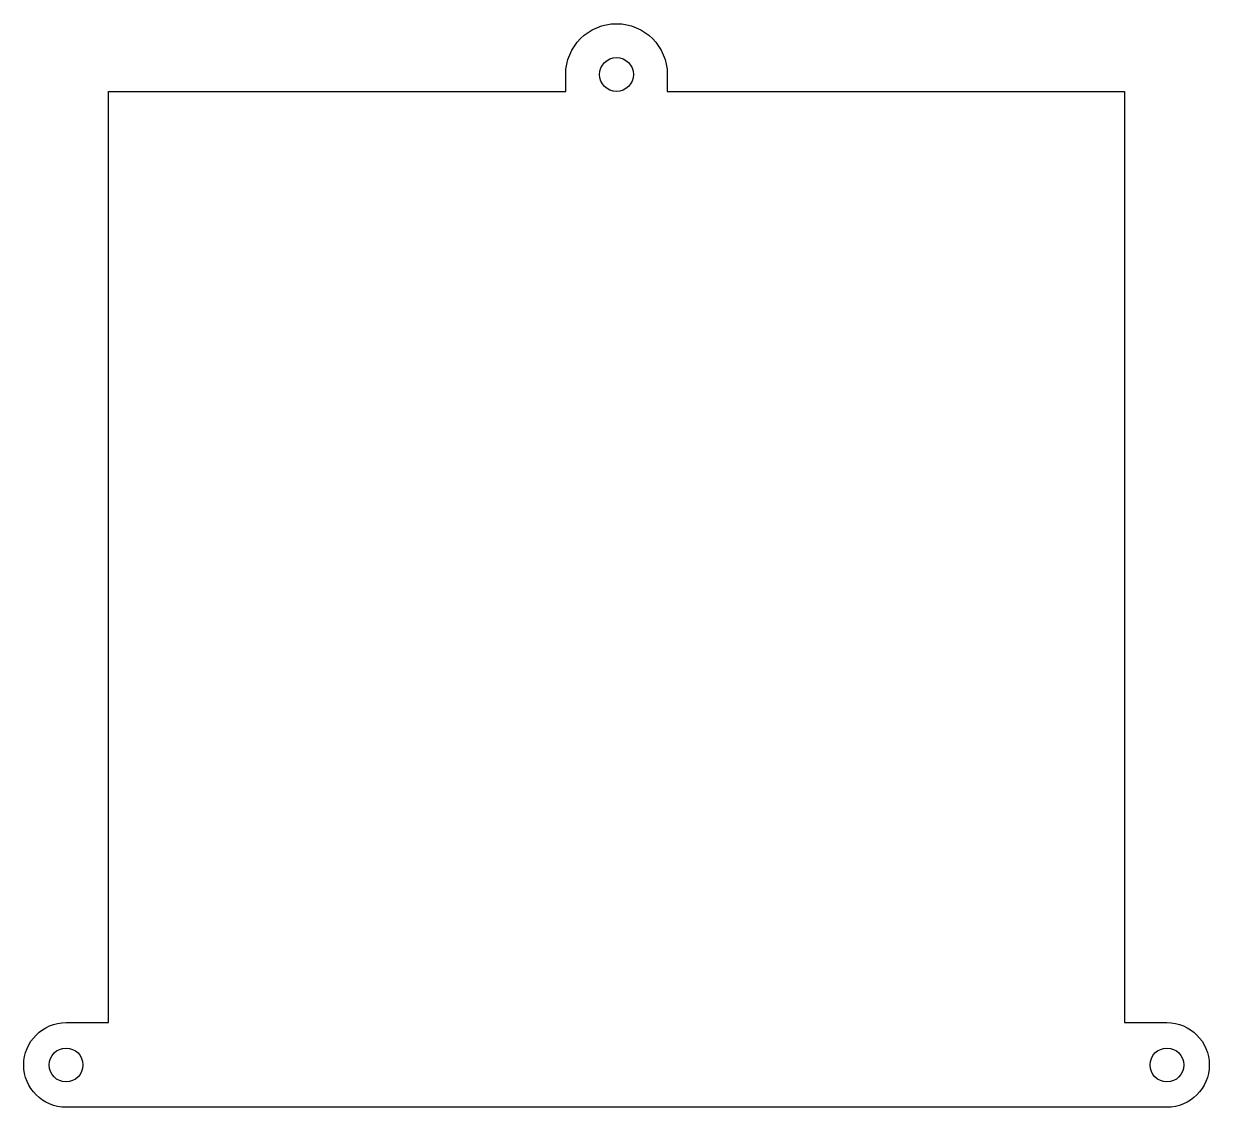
# Model space of a CAD drawing. Header units: millimetres. Extents: x -70 to 70, y -40 to 88.
import ezdxf

# ---------------------------------------------------------------- set-up
doc = ezdxf.new("R2010")
doc.units = ezdxf.units.MM
doc.layers.get('0').update_dxf_attribs({"linetype": 'CONTINUOUS'})

msp = doc.modelspace()

# ---------------------------------------------------------------- linework, layer by layer
msp.add_lwpolyline([(65, -40), (-65, -40, -1), (-65, -30), (-60, -30), (-60, 80), (-6, 80), (-6, 82, -1), (6, 82), (6, 80), (60, 80), (60, -30), (65, -30, -1)], format="xyb", close=True)
for centre in [(0, 82), (-65, -35), (65, -35)]:
    msp.add_circle(centre, 2)

doc.saveas('drawing.dxf')
